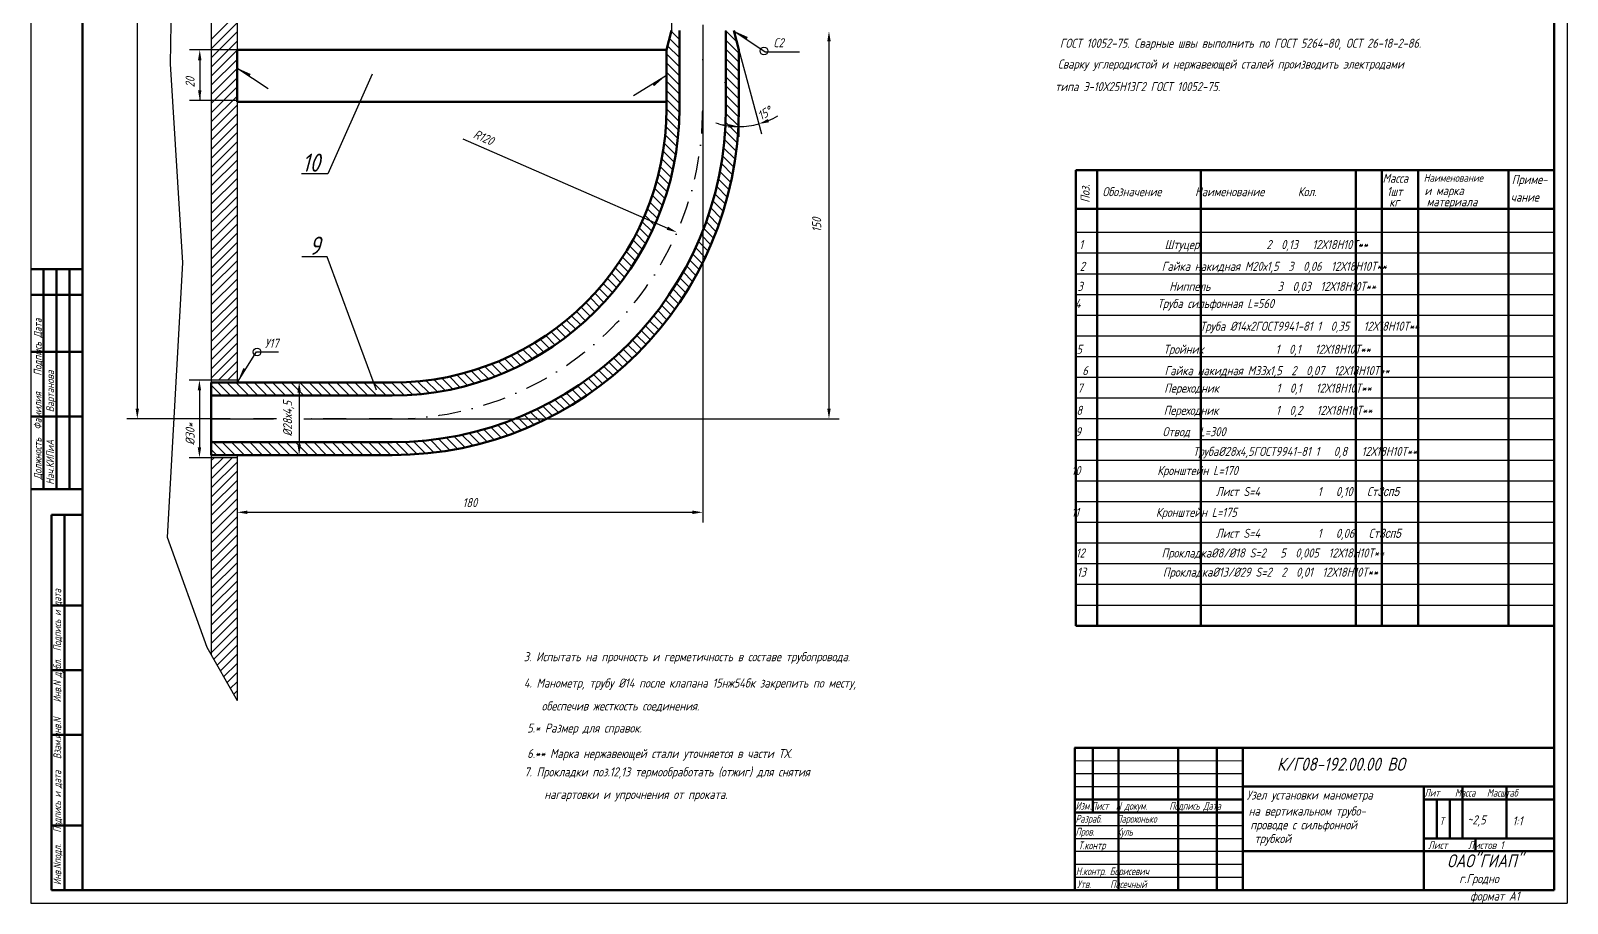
# Model space of a CAD drawing. Header units: inches. Extents: x 454 to 2014, y 121 to 978.
# Drawn here: x 1420 to 2014, y 137 to 474 of the extents above; entities that cross this region are included whole.
import ezdxf

# ---------------------------------------------------------------- set-up
doc = ezdxf.new("R2010")
doc.units = ezdxf.units.IN
doc.header["$LTSCALE"] = 0.7
doc.header["$MEASUREMENT"] = 0
doc.linetypes.add('DASHDOT', pattern=[25.4, 12.7, -6.35, 0, -6.35])
doc.styles.get("Standard").update_dxf_attribs({"font": 'romand.shx', "width": 0.8, "oblique": 15, "height": 3.5})
doc.dimstyles.get("Standard").update_dxf_attribs({"dimtxt": 3.5, "dimasz": 4, "dimexe": 4, "dimexo": 0, "dimgap": 2, "dimtad": 1, "dimdec": 0, "dimdsep": 46, "dimtxsty": 'Standard', "dimcen": 0.09, "dimadec": 0, "dimazin": 0, "dimtfac": 1, "dimtdec": 0, "dimtmove": 0, "dimatfit": 3, "dimfxl": 0, "dimtolj": 1, "dimtzin": 0, "dimlwd": 25, "dimlwe": 25, "dimarcsym": 0})

# ---------------------------------------------------------------- blocks, each defined once
blk = doc.blocks.new('*D31')
at = {"color": 0, "lineweight": 25}
blk.add_line((1586.63, 432.32), (1665.75, 397.85), dxfattribs=at)
blk.add_solid([(1666.02, 398.46), (1665.48, 397.24), (1669.42, 396.25)], dxfattribs=at)
at = {"layer": 'DEFPOINTS', "color": 0, "lineweight": 25}
for p in [(1559.41, 444.18), (1669.42, 396.25)]:
    blk.add_point(p, dxfattribs=at)
at = {"color": 0, "lineweight": 25, "insert": (1594.71, 432.89), "char_height": 3.5, "attachment_point": 5, "rotation": 336.45658}
blk.add_mtext('\\A1;R120', dxfattribs=at)
blk = doc.blocks.new('*D11')
at = {"color": 0, "lineweight": 25}
for p, q in [((1679.41, 474.18), (1679.41, 284.08)), ((1499.41, 309.18), (1499.41, 284.08)), ((1503.41, 288.08), (1675.41, 288.08))]:
    blk.add_line(p, q, dxfattribs=at)
for points in [[(1503.41, 288.75), (1503.41, 287.41), (1499.41, 288.08)], [(1675.41, 288.75), (1675.41, 287.41), (1679.41, 288.08)]]:
    blk.add_solid(points, dxfattribs=at)
at = {"layer": 'DEFPOINTS', "color": 0, "lineweight": 25}
for p in [(1679.41, 474.18), (1499.41, 309.18), (1679.41, 288.08)]:
    blk.add_point(p, dxfattribs=at)
at = {"color": 0, "lineweight": 25, "insert": (1589.41, 291.83), "char_height": 3.5, "attachment_point": 5}
blk.add_mtext('\\A1;180', dxfattribs=at)
blk = doc.blocks.new('*D12')
at = {"color": 0, "lineweight": 25}
for p, q in [((1499.57, 338.34), (1527.42, 338.34)), ((1523.42, 334.34), (1523.42, 314.18)), ((1499.41, 310.18), (1527.42, 310.18))]:
    blk.add_line(p, q, dxfattribs=at)
for points in [[(1522.76, 334.34), (1524.09, 334.34), (1523.42, 338.34)], [(1522.76, 314.18), (1524.09, 314.18), (1523.42, 310.18)]]:
    blk.add_solid(points, dxfattribs=at)
at = {"layer": 'DEFPOINTS', "color": 0, "lineweight": 25}
for p in [(1499.57, 338.34), (1499.41, 310.18), (1523.42, 310.18)]:
    blk.add_point(p, dxfattribs=at)
at = {"color": 0, "lineweight": 25, "insert": (1519.34, 324.26), "char_height": 3.5, "attachment_point": 5, "rotation": 90}
blk.add_mtext('\\A1;%%C28х4,5', dxfattribs=at)

msp = doc.modelspace()

# ---------------------------------------------------------------- hatches: boundary and pattern name
at = {"lineweight": 25}
h = msp.add_hatch(dxfattribs=at)
h.set_pattern_fill('ANSI31', color=256, scale=20, style=0)
h.set_pattern_definition([(45, (17.2411, 34.4665), (-1.767767, 1.767767), [])])
h.paths.add_polyline_path([(1499.41, 309.18), (1489.41, 309.18), (1489.41, 233.02), (1499.41, 215.38)])

# ---------------------------------------------------------------- linework, layer by layer
for p, q in [((1419.64, 978.05), (1419.64, 137.05)), ((2013.64, 978.05), (2013.64, 137.05)), ((1489.41, 883.91), (1489.41, 338.18)), ((1499.41, 843.91), (1499.41, 466.72)), ((1691.46, 474.08), (1703.58, 466.02)), ((1703.58, 466.02), (1716.88, 466.02)), ((1499.28, 459.81), (1511.4, 451.76)), ((1665.03, 456.62), (1652.68, 448.92)), ((1499.41, 446.72), (1499.41, 338.18)), ((1499.57, 338.34), (1506.94, 350.05)), ((1506.94, 350.05), (1515.38, 350.05)), ((1489.41, 338.6), (1489.41, 338.18)), ((1489.41, 310.18), (1489.41, 233.02)), ((1499.41, 310.18), (1499.41, 215.38)), ((1419.64, 137.05), (2013.64, 137.05))]:
    msp.add_line(p, q)
at = {"lineweight": 50}
for p, q in [((1439.64, 973.05), (1439.64, 142.05)), ((2008.64, 973.05), (2008.64, 142.05)), ((1667.41, 474.18), (1665.41, 466.72)), ((1670.41, 474.18), (1670.41, 444.18)), ((1688.41, 474.08), (1688.41, 444.18)), ((1691.41, 474.18), (1693.41, 466.72)), ((1665.41, 466.72), (1499.41, 466.72)), ((1499.41, 466.64), (1499.41, 446.72)), ((1665.41, 466.72), (1665.41, 444.18)), ((1693.41, 466.72), (1693.41, 444.18)), ((1665.41, 446.72), (1499.41, 446.72)), ((1823.64, 420.26), (1823.64, 244.26)), ((1823.64, 420.26), (1823.64, 244.26)), ((1823.64, 420.26), (2008.64, 420.26)), ((1831.96, 420.24), (1831.96, 244.26)), ((1871.96, 420.24), (1871.96, 244.26)), ((1931.96, 420.24), (1931.96, 244.26)), ((1941.96, 420.24), (1941.96, 244.26)), ((1955.96, 420.24), (1955.96, 244.26)), ((1990.96, 420.24), (1990.96, 244.26)), ((1823.64, 405.26), (2008.64, 405.26)), ((1419.64, 382.07), (1439.64, 382.07)), ((1424.64, 382.07), (1424.64, 297.07)), ((1429.64, 382.07), (1429.64, 297.07)), ((1434.64, 382.07), (1434.64, 297.07)), ((1419.64, 372.07), (1439.64, 372.07)), ((1419.64, 350.07), (1439.64, 350.07)), ((1489.41, 338.18), (1489.41, 310.18)), ((1419.64, 325.07), (1439.64, 325.07)), ((1419.64, 297.07), (1439.64, 297.07)), ((1427.64, 287.07), (1427.64, 142.05)), ((1427.64, 287.07), (1439.64, 287.07)), ((1432.64, 287.07), (1432.64, 142.05)), ((1427.64, 252.07), (1439.64, 252.07)), ((1823.64, 244.26), (2008.64, 244.26)), ((1427.64, 227.07), (1439.64, 227.07)), ((1427.64, 202.07), (1439.64, 202.07)), ((1823.2, 197.12), (2008.64, 197.12)), ((1823.24, 197.12), (1823.24, 142.05)), ((1830.2, 197.12), (1830.2, 172.12)), ((1840.2, 197.12), (1840.2, 142.12)), ((1863.2, 197.12), (1863.2, 142.12)), ((1878.2, 197.12), (1878.2, 142.12)), ((1888.2, 197.12), (1888.2, 142.12)), ((1888.2, 182.12), (2008.64, 182.12)), ((1958.2, 182.12), (1958.2, 142.12)), ((1973.2, 182.12), (1973.2, 162.12)), ((1990.2, 182.12), (1990.2, 162.12)), ((1823.2, 177.12), (1888.2, 177.12)), ((1958.2, 177.12), (2008.64, 177.12)), ((1963.2, 177.12), (1963.2, 162.12)), ((1968.2, 177.12), (1968.2, 162.12)), ((1427.64, 167.07), (1439.64, 167.07)), ((1823.2, 172.12), (1888.2, 172.12)), ((1958.2, 162.12), (2008.2, 162.12)), ((1978.2, 162.12), (1978.2, 157.12)), ((1888.2, 157.12), (2008.64, 157.12)), ((1427.64, 142.05), (2008.64, 142.05))]:
    msp.add_line(p, q, dxfattribs=at)
at = {"lineweight": 25}
for p, q in [((1460.84, 910.87), (1460.84, 328.18)), ((1489.41, 470.72), (1499.41, 480.72)), ((1489.41, 467.19), (1499.41, 477.19)), ((1489.41, 463.65), (1499.41, 473.65)), ((1489.41, 460.11), (1499.41, 470.11)), ((1670.41, 467.27), (1666.58, 471.09)), ((1670.41, 470.8), (1667.33, 473.88)), ((1692.57, 469.85), (1688.24, 474.18)), ((1693.41, 465.48), (1688.41, 470.48)), ((1728.23, 470.01), (1728.23, 328.18)), ((1499.41, 466.72), (1480.99, 466.72)), ((1489.41, 456.58), (1499.41, 466.58)), ((1670.41, 460.19), (1665.41, 465.19)), ((1670.41, 463.73), (1665.83, 468.31)), ((1693.41, 461.94), (1688.41, 466.94)), ((1693.41, 458.41), (1688.41, 463.41)), ((1693.41, 466.72), (1702.11, 434.25)), ((1484.99, 462.72), (1484.99, 447.14)), ((1489.41, 453.04), (1499.41, 463.04)), ((1489.41, 449.51), (1499.41, 459.51)), ((1670.41, 456.66), (1665.41, 461.66)), ((1670.41, 453.12), (1665.41, 458.12)), ((1693.41, 454.87), (1688.41, 459.87)), ((1489.41, 445.97), (1499.41, 455.97)), ((1489.41, 442.44), (1499.41, 452.44)), ((1551.62, 457.29), (1534.53, 418.87)), ((1670.41, 449.59), (1665.41, 454.59)), ((1693.41, 451.34), (1688.41, 456.34)), ((1693.41, 447.8), (1688.41, 452.8)), ((1499.41, 447.14), (1480.99, 447.14)), ((1489.41, 438.9), (1499.41, 448.9)), ((1670.41, 446.05), (1665.41, 451.05)), ((1670.39, 442.53), (1665.41, 447.52)), ((1693.41, 444.27), (1688.41, 449.27)), ((1693.36, 440.77), (1688.41, 445.73)), ((1489.41, 435.37), (1499.41, 445.37)), ((1489.41, 431.83), (1499.41, 441.83)), ((1670.09, 435.77), (1665.34, 440.51)), ((1670.29, 439.1), (1665.41, 443.98)), ((1693.23, 437.37), (1688.39, 442.21)), ((1693.41, 444.18), (1693.41, 433.1)), ((1489.41, 428.29), (1499.41, 438.29)), ((1489.41, 424.76), (1499.41, 434.76)), ((1669.41, 429.37), (1664.9, 433.88)), ((1669.79, 432.52), (1665.17, 437.14)), ((1685.48, 438.18), (1684.52, 438.45)), ((1692.74, 430.79), (1688.11, 435.42)), ((1693.02, 434.04), (1688.29, 438.77)), ((1489.41, 421.22), (1499.41, 431.22)), ((1489.41, 417.69), (1499.41, 427.69)), ((1668.96, 426.29), (1664.55, 430.7)), ((1691.95, 424.51), (1687.5, 428.95)), ((1692.38, 427.62), (1687.84, 432.15)), ((1489.41, 414.15), (1499.41, 424.15)), ((1667.82, 420.36), (1663.58, 424.59)), ((1668.42, 423.29), (1664.1, 427.61)), ((1690.92, 418.47), (1686.62, 422.77)), ((1691.47, 421.46), (1687.09, 425.83)), ((1489.41, 410.62), (1499.41, 420.62)), ((1489.41, 407.08), (1499.41, 417.08)), ((1534.53, 418.87), (1524.35, 418.87)), ((1665.62, 411.95), (1661.59, 415.98)), ((1666.42, 414.69), (1662.32, 418.79)), ((1667.15, 417.49), (1662.98, 421.65)), ((1689.65, 412.67), (1685.48, 416.84)), ((1690.31, 415.54), (1686.08, 419.78)), ((1823.64, 420.26), (2008.64, 420.26)), ((1489.41, 403.55), (1499.41, 413.55)), ((1489.41, 400.01), (1499.41, 410.01)), ((1663.86, 406.63), (1659.93, 410.56)), ((1664.77, 409.26), (1660.79, 413.24)), ((1688.17, 407.08), (1684.1, 411.14)), ((1688.93, 409.85), (1684.82, 413.96)), ((1489.41, 396.47), (1499.41, 406.47)), ((1661.89, 401.54), (1658.05, 405.38)), ((1662.9, 404.06), (1659.02, 407.94)), ((1686.49, 401.69), (1682.52, 405.66)), ((1687.35, 404.36), (1683.34, 408.37)), ((1489.41, 392.94), (1499.41, 402.94)), ((1489.41, 389.4), (1499.41, 399.4)), ((1658.55, 394.27), (1654.82, 398)), ((1659.71, 396.64), (1655.95, 400.41)), ((1660.82, 399.07), (1657.02, 402.87)), ((1684.63, 396.48), (1680.74, 400.37)), ((1685.58, 399.06), (1681.65, 402.99)), ((1489.41, 385.87), (1499.41, 395.87)), ((1489.41, 382.33), (1499.41, 392.33)), ((1656.09, 389.66), (1652.41, 393.33)), ((1657.34, 391.94), (1653.64, 395.64)), ((1681.51, 388.99), (1677.72, 392.78)), ((1682.59, 391.44), (1678.77, 395.26)), ((1683.63, 393.94), (1679.78, 397.79)), ((1823.64, 396.26), (2008.64, 396.26)), ((1489.41, 378.8), (1499.41, 388.8)), ((1534.26, 386.8), (1524.41, 386.8)), ((1553.31, 335.25), (1534.26, 386.8)), ((1652.07, 383.07), (1648.46, 386.69)), ((1653.45, 385.22), (1649.82, 388.86)), ((1654.79, 387.42), (1651.14, 391.07)), ((1679.23, 384.2), (1675.5, 387.93)), ((1680.39, 386.57), (1676.63, 390.33)), ((1823.64, 388.26), (2008.64, 388.26)), ((1489.41, 375.26), (1499.41, 385.26)), ((1489.41, 371.73), (1499.41, 381.73)), ((1647.67, 376.87), (1644.1, 380.44)), ((1649.18, 378.9), (1645.59, 382.48)), ((1650.64, 380.96), (1647.05, 384.56)), ((1675.52, 377.3), (1671.85, 380.97)), ((1676.79, 379.56), (1673.11, 383.25)), ((1678.03, 381.86), (1674.32, 385.57)), ((1823.64, 380.26), (2008.64, 380.26)), ((1489.41, 368.19), (1499.41, 378.19)), ((1489.41, 364.65), (1499.41, 374.65)), ((1642.89, 371.03), (1639.35, 374.58)), ((1644.53, 372.94), (1640.98, 376.49)), ((1646.12, 374.88), (1642.56, 378.44)), ((1671.48, 370.73), (1667.87, 374.35)), ((1672.86, 372.88), (1669.23, 376.52)), ((1674.21, 375.07), (1670.56, 378.72)), ((1489.41, 361.12), (1499.41, 371.12)), ((1637.76, 365.56), (1634.23, 369.1)), ((1639.51, 367.35), (1635.98, 370.88)), ((1641.22, 369.17), (1637.68, 372.71)), ((1668.61, 366.53), (1665.02, 370.12)), ((1670.06, 368.61), (1666.46, 372.21)), ((1823.64, 372.26), (2008.64, 372.26)), ((1489.41, 357.58), (1499.41, 367.58)), ((1489.41, 354.05), (1499.41, 364.05)), ((1630.36, 358.82), (1626.81, 362.37)), ((1632.27, 360.45), (1628.73, 363.99)), ((1634.14, 362.11), (1630.6, 365.65)), ((1635.97, 363.82), (1632.43, 367.35)), ((1664.05, 360.48), (1660.49, 364.04)), ((1665.61, 362.47), (1662.04, 366.03)), ((1667.13, 364.48), (1663.55, 368.06)), ((1823.64, 364.26), (2008.64, 364.26)), ((1489.41, 350.51), (1499.41, 360.51)), ((1489.41, 346.98), (1499.41, 356.98)), ((1624.38, 354.19), (1620.8, 357.77)), ((1626.42, 355.69), (1622.85, 359.26)), ((1628.41, 357.24), (1624.85, 360.8)), ((1657.5, 352.89), (1653.96, 356.43)), ((1659.19, 354.74), (1655.65, 358.28)), ((1660.84, 356.62), (1657.3, 360.17)), ((1662.46, 358.54), (1658.91, 362.09)), ((1489.41, 343.44), (1499.41, 353.44)), ((1613.59, 347.31), (1609.91, 350.99)), ((1615.83, 348.6), (1612.18, 352.25)), ((1618.04, 349.93), (1614.4, 353.57)), ((1620.19, 351.31), (1616.58, 354.92)), ((1622.31, 352.73), (1618.71, 356.33)), ((1652.24, 347.55), (1648.7, 351.08)), ((1654.03, 349.3), (1650.49, 352.83)), ((1655.78, 351.08), (1652.24, 354.62)), ((1823.64, 356.26), (2008.64, 356.26)), ((1489.41, 339.91), (1499.41, 349.91)), ((1492.22, 339.18), (1499.41, 346.37)), ((1601.67, 341.55), (1597.83, 345.39)), ((1604.15, 342.6), (1600.35, 346.41)), ((1606.58, 343.71), (1602.81, 347.48)), ((1608.96, 344.86), (1605.23, 348.6)), ((1611.3, 346.06), (1607.59, 349.77)), ((1646.68, 342.5), (1643.13, 346.05)), ((1648.57, 344.15), (1645.02, 347.69)), ((1650.42, 345.83), (1646.88, 349.37)), ((1823.64, 348.26), (2008.64, 348.26)), ((1489.41, 339.18), (1480.86, 339.18)), ((1495.76, 339.18), (1499.41, 342.83)), ((1499.29, 339.18), (1499.41, 339.3)), ((1573.75, 334.11), (1569.22, 338.64)), ((1576.84, 334.56), (1572.41, 338.98)), ((1579.85, 335.08), (1575.52, 339.42)), ((1582.79, 335.68), (1578.54, 339.93)), ((1585.67, 336.34), (1581.49, 340.51)), ((1588.48, 337.06), (1584.37, 341.17)), ((1591.23, 337.84), (1587.19, 341.89)), ((1593.92, 338.69), (1589.94, 342.68)), ((1596.56, 339.59), (1592.62, 343.52)), ((1599.14, 340.54), (1595.25, 344.43)), ((1638.8, 336.24), (1635.22, 339.81)), ((1640.82, 337.75), (1637.25, 341.32)), ((1642.81, 339.3), (1639.25, 342.86)), ((1644.76, 340.88), (1641.21, 344.44)), ((1823.64, 340.26), (2008.64, 340.26)), ((1484.86, 335.18), (1484.86, 313.18)), ((1493.36, 333.18), (1489.41, 337.14)), ((1489.83, 333.18), (1489.41, 333.6)), ((1496.9, 333.18), (1491.9, 338.18)), ((1500.43, 333.18), (1495.43, 338.18)), ((1503.97, 333.18), (1498.97, 338.18)), ((1507.5, 333.18), (1502.5, 338.18)), ((1511.04, 333.18), (1506.04, 338.18)), ((1514.58, 333.18), (1509.58, 338.18)), ((1518.11, 333.18), (1513.11, 338.18)), ((1521.65, 333.18), (1516.65, 338.18)), ((1525.18, 333.18), (1520.18, 338.18)), ((1528.72, 333.18), (1523.72, 338.18)), ((1532.25, 333.18), (1527.25, 338.18)), ((1535.79, 333.18), (1530.79, 338.18)), ((1539.32, 333.18), (1534.32, 338.18)), ((1542.86, 333.18), (1537.86, 338.18)), ((1546.4, 333.18), (1541.4, 338.18)), ((1549.93, 333.18), (1544.93, 338.18)), ((1553.47, 333.18), (1548.47, 338.18)), ((1557, 333.18), (1552, 338.18)), ((1560.53, 333.19), (1555.54, 338.18)), ((1563.98, 333.28), (1559.07, 338.18)), ((1567.33, 333.47), (1562.56, 338.23)), ((1570.58, 333.75), (1565.94, 338.39)), ((1628.18, 329.18), (1624.53, 332.83)), ((1630.38, 330.52), (1626.74, 334.15)), ((1632.53, 331.9), (1628.92, 335.51)), ((1634.66, 333.31), (1631.06, 336.91)), ((1636.75, 334.76), (1633.16, 338.34)), ((1616.65, 323.03), (1612.89, 326.79)), ((1619.04, 324.18), (1615.3, 327.92)), ((1621.38, 325.37), (1617.67, 329.09)), ((1623.68, 326.61), (1619.99, 330.3)), ((1625.95, 327.87), (1622.28, 331.54)), ((1823.64, 332.26), (2008.64, 332.26)), ((1489.41, 324.18), (1456.84, 324.18)), ((1489.41, 324.18), (1513.53, 324.18)), ((1525.27, 324.18), (1732.23, 324.18)), ((1601.5, 316.97), (1597.53, 320.94)), ((1604.14, 317.87), (1600.2, 321.8)), ((1606.72, 318.82), (1602.83, 322.71)), ((1609.27, 319.81), (1605.41, 323.67)), ((1611.77, 320.84), (1607.95, 324.66)), ((1614.23, 321.91), (1610.44, 325.71)), ((1823.64, 324.26), (2008.64, 324.26)), ((1495.15, 310.18), (1489.41, 315.93)), ((1498.68, 310.18), (1493.68, 315.18)), ((1502.22, 310.18), (1497.22, 315.18)), ((1505.76, 310.18), (1500.76, 315.18)), ((1509.29, 310.18), (1504.29, 315.18)), ((1512.83, 310.18), (1507.83, 315.18)), ((1516.36, 310.18), (1511.36, 315.18)), ((1519.9, 310.18), (1514.9, 315.18)), ((1523.43, 310.18), (1518.43, 315.18)), ((1526.97, 310.18), (1521.97, 315.18)), ((1530.5, 310.18), (1525.5, 315.18)), ((1534.04, 310.18), (1529.04, 315.18)), ((1537.58, 310.18), (1532.58, 315.18)), ((1541.11, 310.18), (1536.11, 315.18)), ((1544.65, 310.18), (1539.65, 315.18)), ((1548.18, 310.18), (1543.18, 315.18)), ((1551.72, 310.18), (1546.72, 315.18)), ((1555.25, 310.18), (1550.25, 315.18)), ((1558.79, 310.18), (1553.79, 315.18)), ((1562.29, 310.21), (1557.32, 315.18)), ((1565.71, 310.33), (1560.85, 315.19)), ((1569.05, 310.53), (1564.3, 315.28)), ((1572.31, 310.81), (1567.67, 315.45)), ((1575.5, 311.15), (1570.95, 315.7)), ((1578.62, 311.57), (1574.16, 316.03)), ((1581.67, 312.05), (1577.29, 316.43)), ((1584.67, 312.59), (1580.36, 316.9)), ((1587.61, 313.18), (1583.36, 317.43)), ((1590.49, 313.84), (1586.31, 318.02)), ((1593.32, 314.55), (1589.19, 318.67)), ((1596.09, 315.3), (1592.02, 319.38)), ((1598.82, 316.11), (1594.8, 320.13)), ((1823.64, 316.26), (2008.64, 316.26)), ((1489.41, 309.18), (1480.86, 309.18)), ((1491.61, 310.18), (1489.41, 312.39)), ((1823.64, 308.26), (2008.64, 308.26)), ((1823.64, 300.26), (2008.64, 300.26)), ((1823.64, 292.26), (2008.64, 292.26)), ((1823.64, 284.26), (2008.64, 284.26)), ((1823.64, 276.26), (2008.64, 276.26)), ((1823.64, 268.26), (2008.64, 268.26)), ((1823.64, 260.26), (2008.64, 260.26)), ((1823.64, 252.26), (2008.64, 252.26)), ((1823.2, 187.12), (1888.2, 187.12)), ((1823.2, 182.12), (1888.2, 182.12)), ((1823.2, 167.12), (1888.2, 167.12)), ((1823.2, 162.12), (1888.2, 162.12)), ((1823.2, 157.12), (1888.2, 157.12)), ((1823.2, 152.12), (1888.2, 152.12)), ((1823.2, 147.12), (1888.2, 147.12))]:
    msp.add_line(p, q, dxfattribs=at)
at = {"linetype": 'DASHDOT'}
for p, q in [((1679.41, 476.37), (1679.41, 444.18)), ((1514.62, 324.18), (1487.05, 324.18)), ((1559.41, 324.18), (1525.27, 324.18))]:
    msp.add_line(p, q, dxfattribs=at)
at = {"color": 0}
msp.add_line((1687.99, 454.14), (1687.91, 454.23), dxfattribs=at)
at = {"linetype": 'Continuous', "lineweight": 25}
for p, q in [((1499.41, 339.18), (1489.41, 339.18)), ((1499.41, 309.18), (1489.41, 309.18))]:
    msp.add_line(p, q, dxfattribs=at)
at = {"linetype": 'Continuous', "lineweight": 50}
for p, q in [((1559.41, 338.18), (1489.41, 338.18)), ((1559.41, 333.18), (1489.41, 333.18)), ((1559.41, 315.18), (1489.41, 315.18)), ((1559.41, 310.18), (1489.41, 310.18))]:
    msp.add_line(p, q, dxfattribs=at)
at = {"lineweight": 15}
msp.add_line((1823.2, 192.12), (1888.2, 192.12), dxfattribs=at)
at = {"lineweight": 25}
msp.add_lwpolyline([(1481.43, 723.91), (1477, 646), (1476.73, 596.64), (1476.73, 552.94), (1474.57, 523.27), (1473.51, 461.31), (1478.27, 384.48), (1472.38, 278.44), (1487.7, 236.03), (1499.41, 215.38)], dxfattribs=at)
at = {"color": 0, "linetype": 'ByBlock', "const_width": 0.5}
msp.add_lwpolyline([(1667.41, 474.18), (1667.41, 499.3)], dxfattribs=at)
for points in [[(1691.46, 474.08, 0, 1, 0), (1696.63, 471.23, 1, 1, 0)], [(1499.28, 459.81, 0, 1, 0), (1504.45, 456.96, 1, 1, 0)], [(1665.03, 456.62, 0, 1, 0), (1660.3, 453.09, 1, 1, 0)], [(1499.57, 338.34, 0, 1, 0), (1502.29, 343.58, 1, 1, 0)]]:
    msp.add_lwpolyline(points, format="xyseb")
for centre in [(1703.1, 466.32), (1507.15, 350.02)]:
    msp.add_circle(centre, 1.5)
at = {"linetype": 'DASHDOT'}
msp.add_arc((1559.41, 444.18), 120, 270, 360, dxfattribs=at)
at = {"lineweight": 50}
for radius in [106, 134, 111, 129]:
    msp.add_arc((1559.41, 444.18), radius, 270, 360, dxfattribs=at)
at = {"lineweight": 25}
for start, end in [(292.74368, 300.48736), (254.477, 270), (254.51264, 262.25632), (270, 285)]:
    msp.add_arc((1693.41, 466.72), 29.62, start, end, dxfattribs=at)
for points in [[(1727.57, 470.01), (1728.9, 470.01), (1728.23, 474.01)], [(1484.32, 462.72), (1485.65, 462.72), (1484.99, 466.72)], [(1484.32, 451.14), (1485.65, 451.14), (1484.99, 447.14)], [(1705.07, 438.77), (1704.64, 440.03), (1701.07, 438.11)], [(1689.46, 438.04), (1689.37, 436.71), (1693.41, 437.1)], [(1484.19, 335.18), (1485.52, 335.18), (1484.86, 339.18)], [(1460.17, 328.18), (1461.5, 328.18), (1460.84, 324.18)], [(1727.57, 328.18), (1728.9, 328.18), (1728.23, 324.18)], [(1484.19, 313.18), (1485.52, 313.18), (1484.86, 309.18)]]:
    msp.add_solid(points, dxfattribs=at)
at = {"layer": 'DEFPOINTS', "color": 0, "linetype": 'ByBlock'}
for p in [(1666.41, 450.58), (1692.41, 449.73), (1720.5, 415.61)]:
    msp.add_point(p, dxfattribs=at)

# ---------------------------------------------------------------- texts
at = {"lineweight": 25, "oblique": 15, "width": 0.8}
for s, rotation, p in [('15°', 30.24869, (1701.96, 439.39)), ('Поз.', 90, (1829, 407.67))]:
    msp.add_text(s, height=3.5, rotation=rotation, dxfattribs=at).set_placement(p)
for s, p in [('Масса', (1942.24, 415.4)), ('Приме-', (1992.2, 414.92)), ('1шт', (1943.9, 410.25)), ('и марка', (1958.43, 410.6)), ('чание', (1991.81, 408.09)), ('кг', (1944.82, 406.21)), ('материала', (1959.29, 406.3)), ('~2,5', (1974.99, 167.51)), ('1:1', (1992.45, 167.09))]:
    msp.add_text(s, height=3.5, dxfattribs=at).set_placement(p)
at = {"lineweight": 25, "attachment_point": 1}
for s, insert, char_height, width in [('С2', (1706.77, 471.24), 3.5, 34.1971), ('ГОСТ 10052-75. Сварные швы выполнить по ГОСТ 5264-80, ОСТ 26-18-2-86.', (1817.47, 471.05), 3.5, 208.7798), ('Сварку углеродистой и нержавеющей сталей производить электродами', (1816.69, 463), 3.5, 189.3937), ('типа Э-10Х25Н13Г2 ГОСТ 10052-75.', (1815.67, 454.28), 3.5, 180.155), ('{\\H0.8571x;Наименование} ', (1958.15, 418.76), 3.5, 49.8633), ('Обозначение       Наименование       Кол. ', (1833.95, 413.7), 3.5, 173.1388), ('  1                 Штуцер              2  0,13   12Х18Н10Т**', (1821.27, 393.27), 3.5, 183.2505), ('2                Гайка накидная М20х1,5  3  0,06  12Х18Н10Т**', (1825.18, 384.86), 3.5, 170.5545), (' 3                  Ниппель              3  0,03  12Х18Н10Т**', (1822.45, 377.12), 3.5, 184.8513), ('  4                Труба сильфонная L=560 ', (1819.6, 370.49), 3.5, 173.0019), ('  Труба %%C14х2ГОСТ9941-81 1  0,35   12Х18Н10Т**', (1867.95, 361.72), 3.5, 153.3318), ('У17', (1510.14, 355.12), 3.5, 15.1514), ('  5                 Тройник               1  0,1   12Х18Н10Т**', (1820.19, 352.82), 3.5, 178.0028), ('6                Гайка накидная М33х1,5  2  0,07  12Х18Н10Т**', (1826.15, 344.56), 3.5, 162.7479), (' 7                 Переходник            1  0,1   12Х18Н10Т**', (1822.38, 337.8), 3.5, 167.9152), (' 8                 Переходник            1  0,2   12Х18Н10Т**', (1822.02, 329.22), 3.5, 166.819), ('  9                 Отвод  L=300', (1819.77, 320.97), 3.5, 193.2673), ('   Труба%%C28х4,5ГОСТ9941-81 1   0,8   12Х18Н10Т**', (1863.41, 313.36), 3.5, 133.3019), ('   10                Кронштейн L=170', (1816.41, 305.96), 3.5, 185.568), ('Лист S=4            1   0,10   Ст{\\fArial|b0|i0|c0|p34;3\\fArial|b0|i0|c204|p34;сп5}', (1877.78, 297.85), 3.5, 120.9845), ('   11                Кронштейн L=175', (1816.41, 289.82), 3.5, 185.568), ('Лист S=4            1   0,06   Ст{\\fArial|b0|i0|c0|p34;3\\fArial|b0|i0|c204|p34;сп5}', (1877.78, 281.71), 3.5, 120.9845), (' 12                Прокладка%%C8/%%C18 S=2   5  0,005  12Х18Н10Т**', (1821.8, 274.12), 3.5, 178.7236), (' 13                Прокладка%%C13/%%C29 S=2  2  0,01  12Х18Н10Т**', (1822.23, 266.71), 3.5, 166.9396), ('3. Испытать на прочность и герметичность в составе трубопровода.', (1610.26, 234.04), 3.5, 200.573), ('4. Манометр, трубу %%C14 после клапана 15нж54бк закрепить по месту,', (1610.26, 223.87), 3.5, 212.0625), ('обеспечив жесткость соединения.', (1617.15, 215.01), 3.5, 178.2507), ('5.* Размер для справок.', (1611.57, 206.48), 3.5, 182.1899), ('6.** Марка нержавеющей стали уточняется в части ТХ.', (1611.57, 196.63), 3.5, 199.2599), (' 7. Прокладки поз.12,13 термообработать (отжиг) для снятия ', (1608.58, 189.54), 3.5, 184.8861), ('  нагартовки и упрочнения от проката.', (1614.48, 180.83), 3.5, 179.2446), ('{\\W0.7;Лит    Масса   Масштаб}', (1958.4, 181.23), 3, 48.3624), ('{\\W0.6; Изм.Лист  N докум.      Подпись Дата\\P Разраб.    Парохонько\\P Пров.      Куль}', (1822.12, 176.17), 3, 75.9719), ('Т', (1964.24, 170.25), 3, 4.7355), ('{\\W0.7;Т.контр}', (1824.63, 160.91), 3, 65.7648), ('Лист     Листов 1', (1959.81, 160.99), 3, 49.4707), ('{\\W0.7; Н.контр. Борисевич}', (1822.18, 150.9), 3, 40.546), ('{\\W0.7;Утв.     Пасечный}', (1824.12, 145.91), 3, 39.2217), ('г.Гродно', (1971.89, 148.3), 3.5, 35.0627), ('формат А1', (1976.11, 141.58), 3.5, 32.7454)]:
    msp.add_mtext(s, dxfattribs=dict(at, insert=insert, char_height=char_height, width=width))
at = {"lineweight": 25, "char_height": 3.5, "attachment_point": 5, "rotation": 90}
for s, insert in [('20', (1481.24, 454.22)), ('\\A1;150', (1723.48, 399.1)), ('\\A1;%%C30*', (1481.25, 318.32))]:
    msp.add_mtext(s, dxfattribs=dict(at, insert=insert))
at = {"lineweight": 35, "attachment_point": 1}
for s, insert, char_height, width in [('10', (1524.51, 426.65), 7, 25.8231), ('9', (1527.3, 394.59), 7, 25.8231), ('К/Г08-192.00.00 ВО', (1901.42, 193.27), 5, 116.2188), ('Узел установки манометра', (1889.7, 180.6), 3.5, 67.1383), ('на вертикальном трубо-', (1890.46, 174.41), 3.5, 67.3555), ('проводе с сильфонной ', (1891.11, 169.09), 3.5, 62.2496), ('трубкой', (1892.74, 163.77), 3.5, 58.23), ('ОАО"ГИАП"', (1967.19, 155.94), 5, 36.171)]:
    msp.add_mtext(s, dxfattribs=dict(at, insert=insert, char_height=char_height, width=width))
at = {"lineweight": 25, "char_height": 3, "attachment_point": 1, "rotation": 90}
for s, insert, width in [('Должность  Фамилия    Подпись Дата', (1420.84, 300.72), 85.2134), ('Вартанова', (1425.67, 326.71), 62.2383), ('Нач.КИПиА', (1425.67, 298.74), 66.6475), ('{\\W0.7; Инв.Nподл.   Подпись и дата   Взам.инв.N    Инв.N дубл.  Подпись и дата}', (1428.41, 142.59), 144.2887)]:
    msp.add_mtext(s, dxfattribs=dict(at, insert=insert, width=width))

# ---------------------------------------------------------------- dimensions: what is measured, and where the dimension line sits
at = {"lineweight": 25}
dim = msp.add_linear_dim(base=(1679.41, 288.08), p1=(1499.41, 309.18), p2=(1679.41, 474.18), dimstyle='Standard', dxfattribs=at)
dim.commit()
dim.dimension.update_dxf_attribs({"geometry": '*D11', "text_midpoint": (1589.41, 291.83)})
dim = msp.add_radius_dim(center=(1559.41, 444.18), mpoint=(1669.42, 396.25), dimstyle='Standard', dxfattribs=at)
dim.commit()
dim.dimension.update_dxf_attribs({"geometry": '*D31', "text_midpoint": (1593.22, 429.45), "dimtype": 164})
dim = msp.add_linear_dim(base=(1523.42, 310.18), p1=(1499.57, 338.34), p2=(1499.41, 310.18), angle=90, text='%%C28х4,5', dimstyle='Standard', dxfattribs=at)
dim.commit()
dim.dimension.update_dxf_attribs({"geometry": '*D12', "text_midpoint": (1519.34, 324.26)})

doc.saveas('drawing.dxf')
